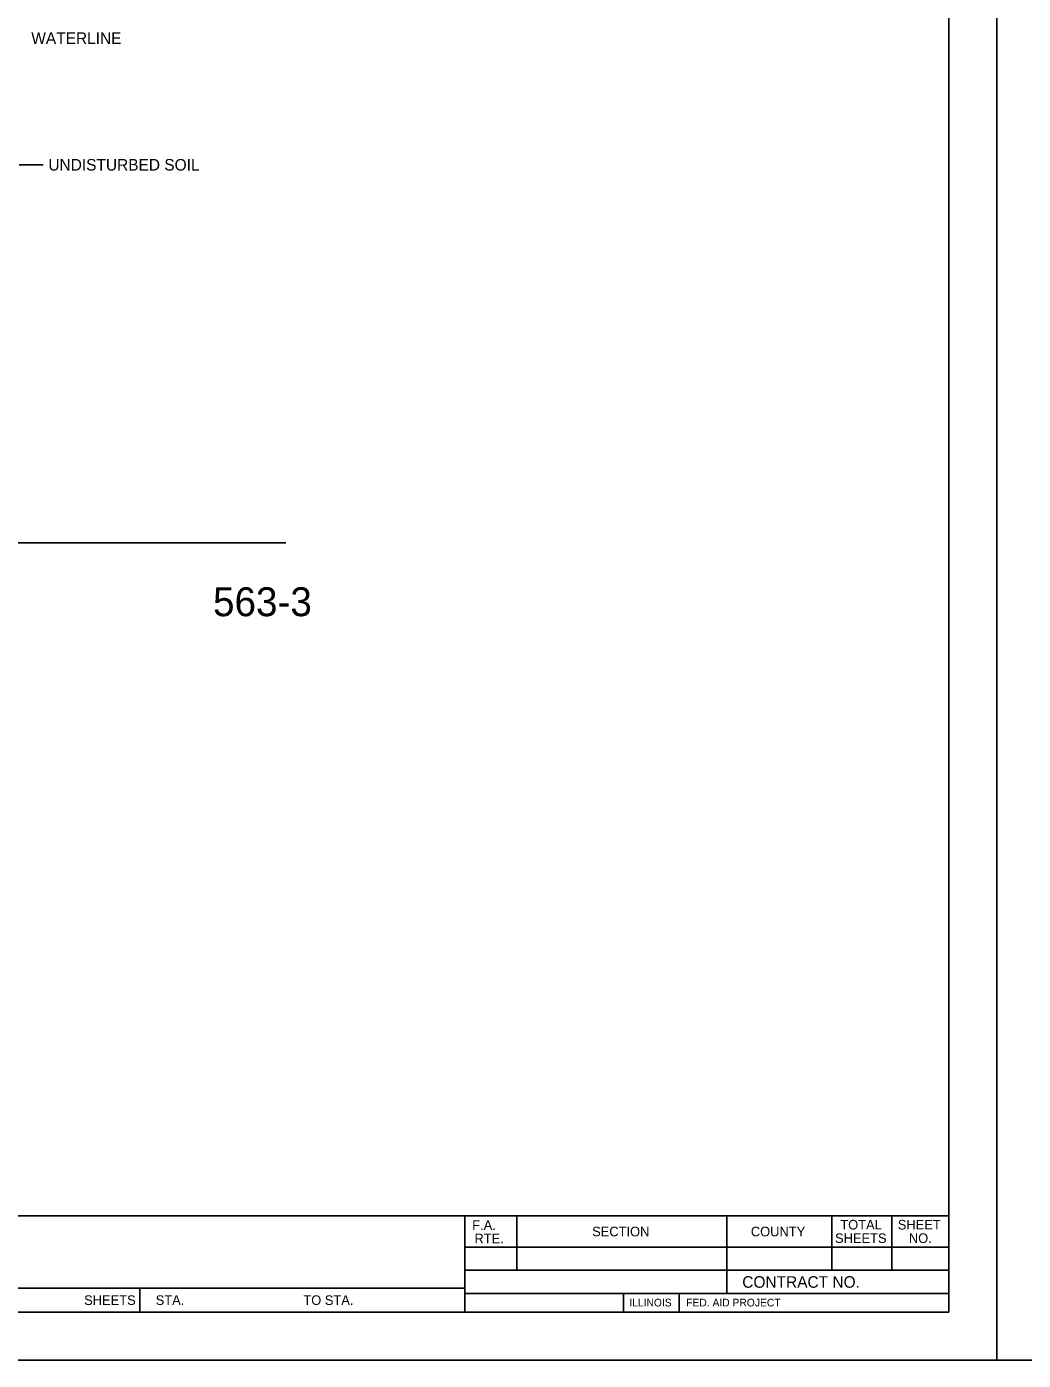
# Model space of a CAD drawing. Extents: x 2133490 to 2172050, y 2138301 to 2145980.
# Drawn here: x 2143807 to 2144324, y 2138301 to 2138993 of the extents above; entities that cross this region are included whole.
import ezdxf

# ---------------------------------------------------------------- set-up
doc = ezdxf.new("R2010")
doc.units = 0
for name, color, linetype in [('ROW_Pr_Notes', 7, 'Continuous'), ('SH_General_Details', 7, 'Continuous'), ('SH_Printer_Plotting_Border', 7, 'Continuous'), ('STG_Traffic_Control', 7, 'Continuous')]:
    doc.layers.add(name, color=color, linetype=linetype)

msp = doc.modelspace()

# ---------------------------------------------------------------- linework, layer by layer
at = {"layer": 'SH_General_Details'}
for p, q in [((2144310.59, 2138300.71), (2144310.59, 2139400.71)), ((2144310.59, 2139400.71), (2144310.59, 2138300.71)), ((2143004.16, 2138725.2), (2143941.34, 2138725.2)), ((2142710.59, 2138375.71), (2144285.59, 2138375.71)), ((2144034.3, 2138375.71), (2144034.3, 2138325.71)), ((2144061.31, 2138375.71), (2144061.31, 2138347.45)), ((2144170.31, 2138375.71), (2144170.31, 2138335.45)), ((2144224.92, 2138375.71), (2144224.92, 2138347.45)), ((2144255.96, 2138375.71), (2144255.96, 2138347.45)), ((2144034.3, 2138359.45), (2144285.59, 2138359.45)), ((2144034.3, 2138347.45), (2144285.59, 2138347.45)), ((2143649.3, 2138338.21), (2144034.3, 2138338.21)), ((2143865.59, 2138338.21), (2143865.59, 2138325.71)), ((2144034.3, 2138335.45), (2144285.59, 2138335.45)), ((2144116.66, 2138335.45), (2144116.66, 2138325.71)), ((2144145.66, 2138335.45), (2144145.66, 2138325.71)), ((2144056.31, 2138320.71), (2144056.31, 2138320.71)), ((2144066.31, 2138320.71), (2144066.31, 2138320.71)), ((2144285.59, 2138320.71), (2144285.59, 2138320.71)), ((2144310.59, 2138300.71), (2142610.59, 2138300.71)), ((2146010.59, 2138300.71), (2144310.59, 2138300.71))]:
    msp.add_line(p, q, dxfattribs=at)
msp.add_lwpolyline([(2142710.59, 2139375.71), (2144285.59, 2139375.71), (2144285.59, 2138325.71), (2142710.59, 2138325.71)], close=True, dxfattribs=at)
at = {"layer": 'SH_Printer_Plotting_Border'}
for points in [[(2142610.59, 2138300.71), (2144310.59, 2138300.71), (2144310.59, 2139400.71), (2142610.59, 2139400.71)], [(2144310.59, 2138300.71), (2146010.59, 2138300.71), (2146010.59, 2139400.71), (2144310.59, 2139400.71)]]:
    msp.add_lwpolyline(points, close=True, dxfattribs=at)
at = {"layer": 'STG_Traffic_Control'}
msp.add_line((2143802.95, 2138921.39), (2143815.45, 2138921.39), dxfattribs=at)

# ---------------------------------------------------------------- texts
at = {"layer": 'ROW_Pr_Notes'}
for s, p in [('WATERLINE ', (2143809.26, 2138984.15)), ('UNDISTURBED SOIL', (2143818.13, 2138918.4))]:
    msp.add_text(s, height=6, dxfattribs=at).set_placement(p)
at = {"layer": 'SH_General_Details'}
for s, height, p in [('563-3', 15, (2143903.6, 2138687.04)), ('F.A.  ', 5, (2144038.16, 2138368.45)), ('TOTAL', 4.999, (2144229.26, 2138368.63)), ('SHEET', 4.999, (2144259.1, 2138368.63)), ('RTE.', 5, (2144039.32, 2138361.45)), ('SECTION', 4.999, (2144100.41, 2138365.07)), ('COUNTY', 4.999, (2144182.81, 2138365.07)), ('SHEETS', 4.999, (2144226.51, 2138361.63)), ('NO.', 4.999, (2144264.86, 2138361.63)), ('CONTRACT NO.      ', 6, (2144178.36, 2138338.38)), ('SHEETS', 5, (2143836.7, 2138329.46)), ('STA.', 5, (2143873.84, 2138329.46)), ('TO STA.', 5, (2143950.5, 2138329.46)), ('ILLINOIS', 4, (2144119.7, 2138328.68)), ('FED. AID PROJECT', 4, (2144149.22, 2138328.68))]:
    msp.add_text(s, height=height, dxfattribs=at).set_placement(p)

doc.saveas('drawing.dxf')
